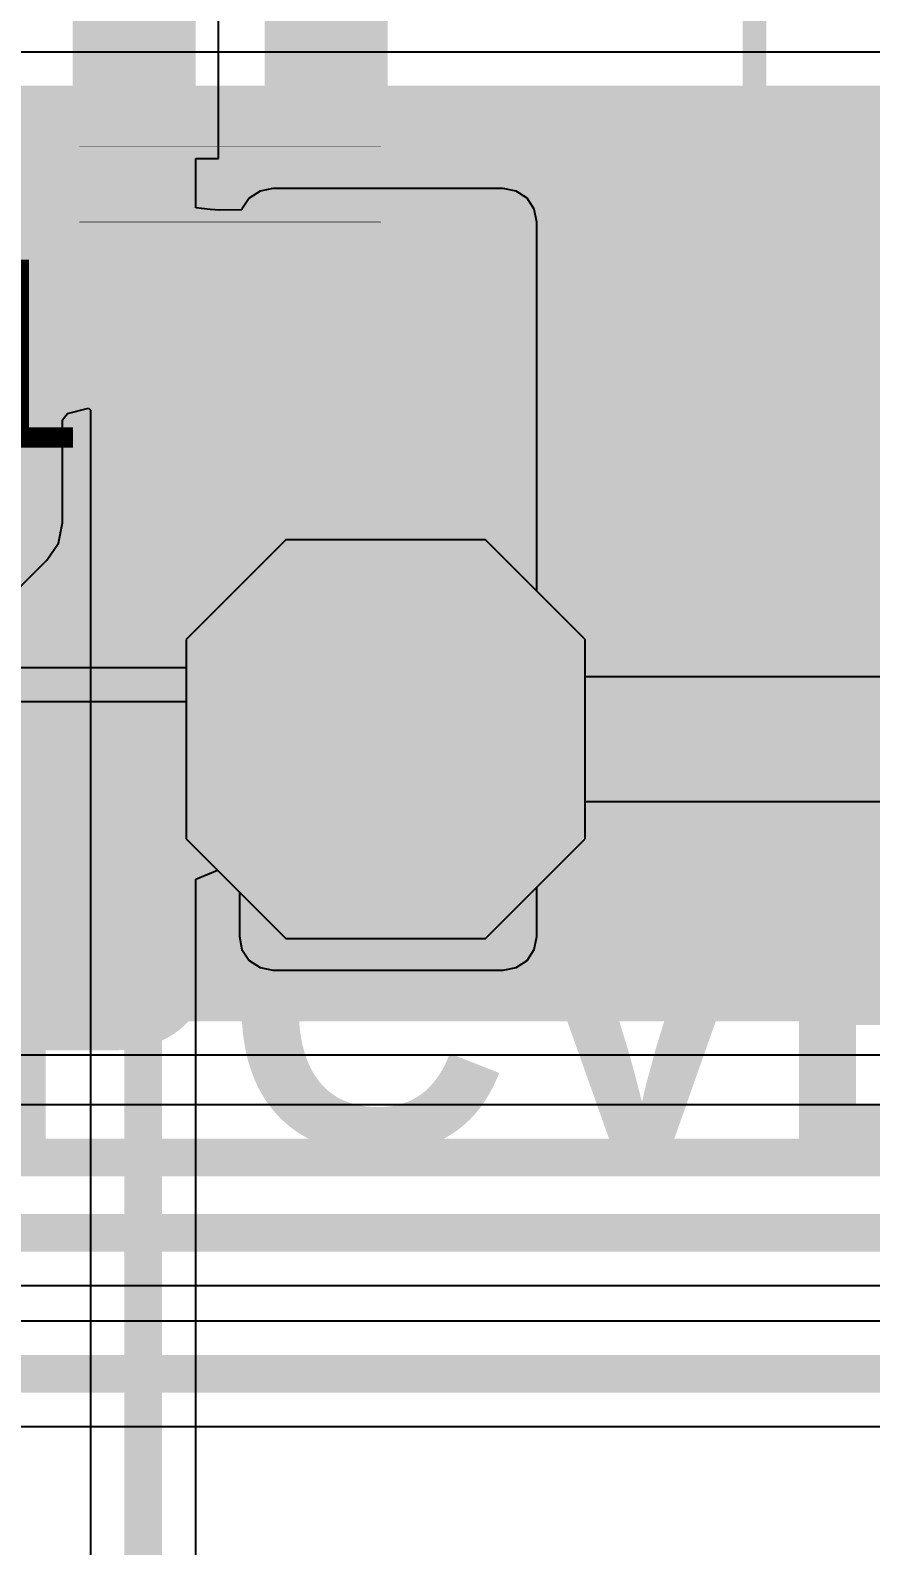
# Model space of a CAD drawing. Header units: inches. Extents: x -0.91 to 3.86, y -0.82 to 4.16.
# Drawn here: x 2.9364 to 3.1152, y 3.3654 to 3.6878 of the extents above; entities that cross this region are included whole.
import ezdxf

# ---------------------------------------------------------------- set-up
doc = ezdxf.new("R2010")
doc.units = ezdxf.units.IN
doc.header["$MEASUREMENT"] = 0
for name, color, linetype in [('Bottom Layer 1', 5, 'Continuous'), ('Bottom Solder', 6, 'Continuous'), ('GND+Signal', 16, 'Continuous'), ('Multi-Layer', 9, 'Continuous'), ('Pad Holes', 156, 'Continuous'), ('PWR+Signal', 76, 'Continuous'), ('Top Layer 1', 1, 'Continuous'), ('Top Overlay', 2, 'Continuous'), ('Top Paste', 8, 'Continuous'), ('Top Solder', 216, 'Continuous')]:
    doc.layers.add(name, color=color, linetype=linetype)
doc.styles.add('Arial', font='', dxfattribs={"height": 0.2})
doc.styles.add('Arial_Bold', font='', dxfattribs={"height": 0.2})
doc.styles.get('Arial').set_extended_font_data('Arial')
doc.styles.get('Arial_Bold').set_extended_font_data('Arial', bold=True)

# ---------------------------------------------------------------- blocks, each defined once
blk = doc.blocks.new('T____P______TH_1_8___H_________0_92___112')
at = {"layer": 'Bottom Layer 1'}
blk.add_hatch(color=5, dxfattribs=at).paths.add_polyline_path([(0.01772, 0.03543), (-0.01772, 0.03543), (-0.03543, 0.01772), (-0.03543, -0.01772), (-0.01772, -0.03543), (0.01772, -0.03543), (0.03543, -0.01772), (0.03543, 0.01772)])
at = {"layer": 'Bottom Solder'}
blk.add_hatch(color=6, dxfattribs=at).paths.add_polyline_path([(0.01972, 0.03943), (-0.01972, 0.03943), (-0.03943, 0.01972), (-0.03943, -0.01972), (-0.01972, -0.03943), (0.01972, -0.03943), (0.03943, -0.01972), (0.03943, 0.01972)])
at = {"layer": 'GND+Signal'}
blk.add_hatch(color=16, dxfattribs=at).paths.add_polyline_path([(0.01772, 0.03543), (-0.01772, 0.03543), (-0.03543, 0.01772), (-0.03543, -0.01772), (-0.01772, -0.03543), (0.01772, -0.03543), (0.03543, -0.01772), (0.03543, 0.01772)])
at = {"layer": 'Multi-Layer'}
blk.add_hatch(color=9, dxfattribs=at).paths.add_polyline_path([(0.01772, 0.03543), (-0.01772, 0.03543), (-0.03543, 0.01772), (-0.03543, -0.01772), (-0.01772, -0.03543), (0.01772, -0.03543), (0.03543, -0.01772), (0.03543, 0.01772)])
at = {"layer": 'Pad Holes'}
h = blk.add_hatch(color=7, dxfattribs=at)
edge = h.paths.add_edge_path()
edge.add_arc((0, 0), 0.01811, 0, 360)
at = {"layer": 'PWR+Signal'}
blk.add_hatch(color=76, dxfattribs=at).paths.add_polyline_path([(0.01772, 0.03543), (-0.01772, 0.03543), (-0.03543, 0.01772), (-0.03543, -0.01772), (-0.01772, -0.03543), (0.01772, -0.03543), (0.03543, -0.01772), (0.03543, 0.01772)])
at = {"layer": 'Top Layer 1'}
blk.add_hatch(color=1, dxfattribs=at).paths.add_polyline_path([(0.01772, 0.03543), (-0.01772, 0.03543), (-0.03543, 0.01772), (-0.03543, -0.01772), (-0.01772, -0.03543), (0.01772, -0.03543), (0.03543, -0.01772), (0.03543, 0.01772)])
at = {"layer": 'Top Solder'}
blk.add_hatch(color=216, dxfattribs=at).paths.add_polyline_path([(0.01972, 0.03943), (-0.01972, 0.03943), (-0.03943, 0.01972), (-0.03943, -0.01972), (-0.01972, -0.03943), (0.01972, -0.03943), (0.03943, -0.01972), (0.03943, 0.01972)])
at = {"layer": 'Top Overlay'}
for points in [[(-0.041, 0.021, 0.005, 0.005, 0), (-0.02, 0.042, 0.005, 0.005, 0)], [(-0.02, 0.042, 0.005, 0.005, 0), (0.02, 0.042, 0.005, 0.005, 0)], [(0.02, 0.042, 0.005, 0.005, 0), (0.041, 0.021, 0.005, 0.005, 0)], [(-0.041, -0.021, 0.005, 0.005, 0), (-0.041, 0.021, 0.005, 0.005, 0)], [(0.041, -0.021, 0.005, 0.005, 0), (0.041, 0.021, 0.005, 0.005, 0)], [(-0.041, -0.021, 0.005, 0.005, 0), (-0.021, -0.041, 0.005, 0.005, 0)], [(0.021, -0.041, 0.005, 0.005, 0), (0.041, -0.021, 0.005, 0.005, 0)], [(-0.02, -0.041, 0.005, 0.005, 0), (0.021, -0.041, 0.005, 0.005, 0)]]:
    blk.add_lwpolyline(points, format="xyseb", dxfattribs=at)
for points in [[(-0.02125, 0.042, 0.0025, 0.0025, 1), (-0.01875, 0.042, 0.0025, 0.0025, 1)], [(-0.02125, 0.042, 0.0025, 0.0025, 1), (-0.01875, 0.042, 0.0025, 0.0025, 1)], [(0.01875, 0.042, 0.0025, 0.0025, 1), (0.02125, 0.042, 0.0025, 0.0025, 1)], [(0.01875, 0.042, 0.0025, 0.0025, 1), (0.02125, 0.042, 0.0025, 0.0025, 1)], [(-0.04225, 0.021, 0.0025, 0.0025, 1), (-0.03975, 0.021, 0.0025, 0.0025, 1)], [(-0.04225, 0.021, 0.0025, 0.0025, 1), (-0.03975, 0.021, 0.0025, 0.0025, 1)], [(0.03975, 0.021, 0.0025, 0.0025, 1), (0.04225, 0.021, 0.0025, 0.0025, 1)], [(0.03975, 0.021, 0.0025, 0.0025, 1), (0.04225, 0.021, 0.0025, 0.0025, 1)], [(-0.04225, -0.021, 0.0025, 0.0025, 1), (-0.03975, -0.021, 0.0025, 0.0025, 1)], [(-0.04225, -0.021, 0.0025, 0.0025, 1), (-0.03975, -0.021, 0.0025, 0.0025, 1)], [(0.03975, -0.021, 0.0025, 0.0025, 1), (0.04225, -0.021, 0.0025, 0.0025, 1)], [(0.03975, -0.021, 0.0025, 0.0025, 1), (0.04225, -0.021, 0.0025, 0.0025, 1)], [(-0.02225, -0.041, 0.0025, 0.0025, 1), (-0.01975, -0.041, 0.0025, 0.0025, 1)], [(-0.02125, -0.041, 0.0025, 0.0025, 1), (-0.01875, -0.041, 0.0025, 0.0025, 1)], [(0.01975, -0.041, 0.0025, 0.0025, 1), (0.02225, -0.041, 0.0025, 0.0025, 1)], [(0.01975, -0.041, 0.0025, 0.0025, 1), (0.02225, -0.041, 0.0025, 0.0025, 1)]]:
    blk.add_lwpolyline(points, format="xyseb", close=True, dxfattribs=at)
blk = doc.blocks.new('R___0402_152')
at = {"layer": 'Top Layer 1'}
for points in [[(-0.0275, -0.0125), (-0.0275, 0.0125), (-0.0095, 0.0125), (-0.0095, -0.0125)], [(0.0095, -0.0125), (0.0095, 0.0125), (0.0275, 0.0125), (0.0275, -0.0125)]]:
    blk.add_hatch(color=1, dxfattribs=at).paths.add_polyline_path(points)
at = {"layer": 'Top Paste'}
for points in [[(-0.0275, -0.0125), (-0.0275, 0.0125), (-0.0095, 0.0125), (-0.0095, -0.0125)], [(0.0095, -0.0125), (0.0095, 0.0125), (0.0275, 0.0125), (0.0275, -0.0125)]]:
    blk.add_hatch(color=8, dxfattribs=at).paths.add_polyline_path(points)
at = {"layer": 'Top Solder'}
for points in [[(-0.02967, -0.01467), (-0.02967, 0.01467), (-0.00733, 0.01467), (-0.00733, -0.01467)], [(0.00733, -0.01467), (0.00733, 0.01467), (0.02967, 0.01467), (0.02967, -0.01467)]]:
    blk.add_hatch(color=216, dxfattribs=at).paths.add_polyline_path(points)
at = {"layer": 'Top Overlay'}
for points in [[(-0.031, -0.016, 0.005, 0.005, 0), (-0.031, 0.016, 0.005, 0.005, 0)], [(-0.031, 0.016, 0.005, 0.005, 0), (0.031, 0.016, 0.005, 0.005, 0)], [(0.031, -0.016, 0.005, 0.005, 0), (0.031, 0.016, 0.005, 0.005, 0)], [(-0.031, -0.016, 0.005, 0.005, 0), (0.031, -0.016, 0.005, 0.005, 0)], [(-0.032, -0.017, 0.000127, 0.000127, 0), (0.032, -0.017, 0.000127, 0.000127, 0)]]:
    blk.add_lwpolyline(points, format="xyseb", dxfattribs=at)
for points in [[(-0.03225, 0.016, 0.0025, 0.0025, 1), (-0.02975, 0.016, 0.0025, 0.0025, 1)], [(-0.03225, 0.016, 0.0025, 0.0025, 1), (-0.02975, 0.016, 0.0025, 0.0025, 1)], [(0.02975, 0.016, 0.0025, 0.0025, 1), (0.03225, 0.016, 0.0025, 0.0025, 1)], [(0.02975, 0.016, 0.0025, 0.0025, 1), (0.03225, 0.016, 0.0025, 0.0025, 1)], [(-0.03225, -0.016, 0.0025, 0.0025, 1), (-0.02975, -0.016, 0.0025, 0.0025, 1)], [(-0.03225, -0.016, 0.0025, 0.0025, 1), (-0.02975, -0.016, 0.0025, 0.0025, 1)], [(0.02975, -0.016, 0.0025, 0.0025, 1), (0.03225, -0.016, 0.0025, 0.0025, 1)], [(0.02975, -0.016, 0.0025, 0.0025, 1), (0.03225, -0.016, 0.0025, 0.0025, 1)], [(-0.03203, -0.017, 0.0000635, 0.0000635, 1), (-0.03197, -0.017, 0.0000635, 0.0000635, 1)], [(0.03197, -0.017, 0.0000635, 0.0000635, 1), (0.03203, -0.017, 0.0000635, 0.0000635, 1)]]:
    blk.add_lwpolyline(points, format="xyseb", close=True, dxfattribs=at)
blk = doc.blocks.new('R___0402_153')
at = {"layer": 'Top Layer 1'}
for points in [[(-0.0275, -0.0125), (-0.0275, 0.0125), (-0.0095, 0.0125), (-0.0095, -0.0125)], [(0.0095, -0.0125), (0.0095, 0.0125), (0.0275, 0.0125), (0.0275, -0.0125)]]:
    blk.add_hatch(color=1, dxfattribs=at).paths.add_polyline_path(points)
at = {"layer": 'Top Paste'}
for points in [[(-0.0275, -0.0125), (-0.0275, 0.0125), (-0.0095, 0.0125), (-0.0095, -0.0125)], [(0.0095, -0.0125), (0.0095, 0.0125), (0.0275, 0.0125), (0.0275, -0.0125)]]:
    blk.add_hatch(color=8, dxfattribs=at).paths.add_polyline_path(points)
at = {"layer": 'Top Solder'}
for points in [[(-0.02967, -0.01467), (-0.02967, 0.01467), (-0.00733, 0.01467), (-0.00733, -0.01467)], [(0.00733, -0.01467), (0.00733, 0.01467), (0.02967, 0.01467), (0.02967, -0.01467)]]:
    blk.add_hatch(color=216, dxfattribs=at).paths.add_polyline_path(points)
at = {"layer": 'Top Overlay'}
for points in [[(-0.031, 0.016, 0.005, 0.005, 0), (-0.031, -0.016, 0.005, 0.005, 0)], [(0.031, 0.016, 0.005, 0.005, 0), (-0.031, 0.016, 0.005, 0.005, 0)], [(0.031, 0.016, 0.005, 0.005, 0), (0.031, -0.016, 0.005, 0.005, 0)], [(0.031, -0.016, 0.005, 0.005, 0), (-0.031, -0.016, 0.005, 0.005, 0)], [(0.032, -0.017, 0.000127, 0.000127, 0), (-0.032, -0.017, 0.000127, 0.000127, 0)]]:
    blk.add_lwpolyline(points, format="xyseb", dxfattribs=at)
for points in [[(-0.03225, 0.016, 0.0025, 0.0025, 1), (-0.02975, 0.016, 0.0025, 0.0025, 1)], [(-0.03225, 0.016, 0.0025, 0.0025, 1), (-0.02975, 0.016, 0.0025, 0.0025, 1)], [(0.02975, 0.016, 0.0025, 0.0025, 1), (0.03225, 0.016, 0.0025, 0.0025, 1)], [(0.02975, 0.016, 0.0025, 0.0025, 1), (0.03225, 0.016, 0.0025, 0.0025, 1)], [(-0.03225, -0.016, 0.0025, 0.0025, 1), (-0.02975, -0.016, 0.0025, 0.0025, 1)], [(-0.03225, -0.016, 0.0025, 0.0025, 1), (-0.02975, -0.016, 0.0025, 0.0025, 1)], [(0.02975, -0.016, 0.0025, 0.0025, 1), (0.03225, -0.016, 0.0025, 0.0025, 1)], [(0.02975, -0.016, 0.0025, 0.0025, 1), (0.03225, -0.016, 0.0025, 0.0025, 1)], [(-0.03203, -0.017, 0.0000635, 0.0000635, 1), (-0.03197, -0.017, 0.0000635, 0.0000635, 1)], [(0.03197, -0.017, 0.0000635, 0.0000635, 1), (0.03203, -0.017, 0.0000635, 0.0000635, 1)]]:
    blk.add_lwpolyline(points, format="xyseb", close=True, dxfattribs=at)
blk = doc.blocks.new('1053141310_202')
at = {"layer": 'Top Overlay'}
for points in [[(0.24685, 0.22255, 0.00787, 0.00787, 0), (0.24185, 0.21755, 0.00787, 0.00787, 0)], [(0.24685, 0.22255, 0.00787, 0.00787, 0), (0.24685, 0.21255, 0.00787, 0.00787, 0)], [(0.24685, 0.21255, 0.00787, 0.00787, 0), (0.24185, 0.21755, 0.00787, 0.00787, 0)], [(0.26457, 0.20275, 0.005, 0.005, 0), (0.24292, 0.20275, 0.005, 0.005, 0)], [(0.26457, 0.20275, 0.005, 0.005, 0), (0.26457, -0.31654, 0.005, 0.005, 0)]]:
    blk.add_lwpolyline(points, format="xyseb", dxfattribs=at)
for points in [[(0.24488, 0.22255, 0.00394, 0.00394, 1), (0.24882, 0.22255, 0.00394, 0.00394, 1)], [(0.24488, 0.22255, 0.00394, 0.00394, 1), (0.24882, 0.22255, 0.00394, 0.00394, 1)], [(0.23988, 0.21755, 0.00394, 0.00394, 1), (0.24382, 0.21755, 0.00394, 0.00394, 1)], [(0.23988, 0.21755, 0.00394, 0.00394, 1), (0.24382, 0.21755, 0.00394, 0.00394, 1)], [(0.24488, 0.21255, 0.00394, 0.00394, 1), (0.24882, 0.21255, 0.00394, 0.00394, 1)], [(0.24488, 0.21255, 0.00394, 0.00394, 1), (0.24882, 0.21255, 0.00394, 0.00394, 1)], [(0.24167, 0.20275, 0.0025, 0.0025, 1), (0.24417, 0.20275, 0.0025, 0.0025, 1)], [(0.26332, 0.20275, 0.0025, 0.0025, 1), (0.26582, 0.20275, 0.0025, 0.0025, 1)], [(0.26332, 0.20275, 0.0025, 0.0025, 1), (0.26582, 0.20275, 0.0025, 0.0025, 1)]]:
    blk.add_lwpolyline(points, format="xyseb", close=True, dxfattribs=at)

msp = doc.modelspace()

# ---------------------------------------------------------------- hatches: boundary and pattern name
at = {"layer": 'Bottom Layer 1'}
msp.add_hatch(color=5, dxfattribs=at).paths.add_polyline_path([(2.913, 3.477), (3.194, 3.477), (3.194, 3.676), (2.913, 3.676)])
at = {"layer": 'Top Layer 1'}
msp.add_hatch(color=1, dxfattribs=at).paths.add_polyline_path([(2.988, 3.495), (3.037, 3.495), (3.037, 3.647), (2.988, 3.647)])

# ---------------------------------------------------------------- linework, layer by layer
at = {"layer": 'Bottom Layer 1'}
for p, q in [((3.194, 3.68314), (2.913, 3.68314)), ((2.913, 3.46986), (3.19372, 3.46986)), ((3.19014, 3.45922), (2.67637, 3.45922)), ((2.68765, 3.42078), (3.19304, 3.42078)), ((3.19322, 3.41322), (2.751, 3.41322)), ((2.75565, 3.39078), (3.19461, 3.39078))]:
    msp.add_line(p, q, dxfattribs=at)
for points in [[(2.67637, 3.448, 0.008, 0.008, 0), (3.19479, 3.448, 0.008, 0.008, 0)], [(2.683, 3.432, 0.008, 0.008, 0), (3.2, 3.432, 0.008, 0.008, 0)], [(2.751, 3.402, 0.008, 0.008, 0), (3.21, 3.402, 0.008, 0.008, 0)]]:
    msp.add_lwpolyline(points, format="xyseb", dxfattribs=at)
at = {"layer": 'GND+Signal'}
for p, q in [((2.99078, 3.57943), (2.96957, 3.55822)), ((3.03322, 3.57943), (2.99078, 3.57943)), ((3.05443, 3.55822), (3.03322, 3.57943)), ((2.96957, 3.55822), (2.96957, 3.51578)), ((3.05443, 3.51578), (3.05443, 3.55822)), ((2.96957, 3.51578), (2.99078, 3.49457)), ((3.03322, 3.49457), (3.05443, 3.51578)), ((2.99078, 3.49457), (3.03322, 3.49457))]:
    msp.add_line(p, q, dxfattribs=at)
at = {"layer": 'PWR+Signal'}
for p, q in [((2.99078, 3.57943), (2.96957, 3.55822)), ((3.03322, 3.57943), (2.99078, 3.57943)), ((3.05443, 3.55822), (3.03322, 3.57943)), ((2.96957, 3.55822), (2.96957, 3.55214)), ((3.05443, 3.55025), (3.05443, 3.55822)), ((2.96957, 3.55214), (2.2278, 3.55214)), ((3.19063, 3.55025), (3.05443, 3.55025)), ((2.2278, 3.545), (2.96957, 3.545)), ((2.96957, 3.545), (2.96957, 3.51578)), ((3.05443, 3.51578), (3.05443, 3.52375)), ((3.05443, 3.52375), (3.18514, 3.52375)), ((2.96957, 3.51578), (2.99078, 3.49457)), ((3.03322, 3.49457), (3.05443, 3.51578)), ((2.99078, 3.49457), (3.03322, 3.49457))]:
    msp.add_line(p, q, dxfattribs=at)
msp.add_lwpolyline([(3.012, 3.537, 0.012, 0.012, 0), (3.19063, 3.537, 0.012, 0.012, 0)], format="xyseb", dxfattribs=at)
msp.add_lwpolyline([(3.009, 3.537, 0.006, 0.006, 1), (3.015, 3.537, 0.006, 0.006, 1)], format="xyseb", close=True, dxfattribs=at)
at = {"layer": 'Top Layer 1'}
for p, q in [((2.97639, 3.6605), (2.97639, 3.6995)), ((2.97161, 3.65002), (2.97161, 3.6605)), ((2.97161, 3.6605), (2.97639, 3.6605)), ((2.98527, 3.65359), (2.98295, 3.65205)), ((2.988, 3.65414), (2.98527, 3.65359)), ((3.037, 3.65414), (2.988, 3.65414)), ((3.03973, 3.65359), (3.037, 3.65414)), ((3.04205, 3.65205), (3.03973, 3.65359)), ((2.97466, 3.64969), (2.97161, 3.65002)), ((2.97661, 3.6495), (2.97466, 3.64969)), ((2.98137, 3.64956), (2.97661, 3.6495)), ((2.98141, 3.64973), (2.98137, 3.64956)), ((2.98295, 3.65205), (2.98141, 3.64973)), ((3.04359, 3.64973), (3.04205, 3.65205)), ((3.04414, 3.647), (3.04359, 3.64973)), ((3.04414, 3.56851), (3.04414, 3.647)), ((2.94432, 3.60627), (2.94875, 3.60739)), ((2.94875, 3.60739), (2.94918, 3.60696)), ((2.94918, 3.60696), (2.94918, 3.27029)), ((2.94322, 3.6049), (2.94432, 3.60627)), ((2.94322, 3.583), (2.94322, 3.6049)), ((2.94236, 3.57871), (2.94322, 3.583)), ((2.94322, 3.583), (2.94322, 3.583)), ((2.93993, 3.57507), (2.94236, 3.57871)), ((2.56393, 3.19907), (2.93993, 3.57507)), ((3.05443, 3.55822), (3.04414, 3.56851)), ((3.05443, 3.51578), (3.05443, 3.55822)), ((3.04414, 3.50549), (3.05443, 3.51578)), ((2.97161, 3.50721), (2.97623, 3.50912)), ((2.97161, 3.26799), (2.97161, 3.50721)), ((2.97623, 3.50912), (2.98086, 3.50449)), ((2.98086, 3.50449), (2.98086, 3.495)), ((3.04414, 3.495), (3.04414, 3.50549)), ((2.98086, 3.495), (2.98141, 3.49227)), ((3.04359, 3.49227), (3.04414, 3.495)), ((2.98141, 3.49227), (2.98295, 3.48995)), ((3.04205, 3.48995), (3.04359, 3.49227)), ((2.98295, 3.48995), (2.98527, 3.48841)), ((2.98527, 3.48841), (2.988, 3.48786)), ((2.988, 3.48786), (3.037, 3.48786)), ((3.037, 3.48786), (3.03973, 3.48841)), ((3.03973, 3.48841), (3.04205, 3.48995))]:
    msp.add_line(p, q, dxfattribs=at)
for points in [[(2.96039, 3.63, 0.008, 0.008, 0), (2.96039, 3.68, 0.008, 0.008, 0)], [(2.96039, 3.25539, 0.008, 0.008, 0), (2.96039, 3.63, 0.008, 0.008, 0)]]:
    msp.add_lwpolyline(points, format="xyseb", dxfattribs=at)
for points in [[(2.95839, 3.68, 0.004, 0.004, 1), (2.96239, 3.68, 0.004, 0.004, 1)], [(2.95839, 3.63, 0.004, 0.004, 1), (2.96239, 3.63, 0.004, 0.004, 1)], [(2.95839, 3.63, 0.004, 0.004, 1), (2.96239, 3.63, 0.004, 0.004, 1)]]:
    msp.add_lwpolyline(points, format="xyseb", close=True, dxfattribs=at)

# ---------------------------------------------------------------- block references
at = {"rotation": 180}
for name, p in [('1053141310_202', (3.355, 3.82671)), ('R___0402_153', (2.9789, 3.63))]:
    msp.add_blockref(name, p, dxfattribs=at)
for name, p in [('R___0402_152', (2.9789, 3.68)), ('T____P______TH_1_8___H_________0_92___112', (3.012, 3.537))]:
    msp.add_blockref(name, p)

# ---------------------------------------------------------------- texts
at = {"layer": 'Top Overlay'}
for s, height, style, p in [('R11', 0.04, 'Arial', (2.84568, 3.59901)), ('PCVBUS', 0.06, 'Arial_Bold', (2.922, 3.4497))]:
    msp.add_text(s, height=height, dxfattribs=dict(at, style=style)).set_placement(p)

doc.saveas('drawing.dxf')
